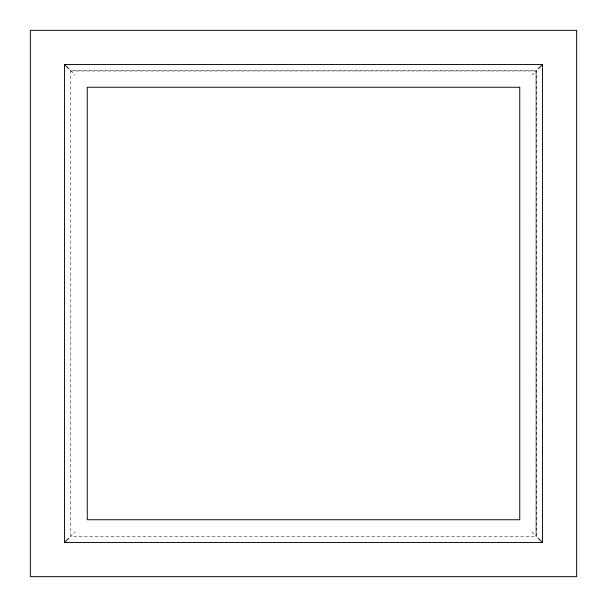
<?xml version="1.0" encoding="UTF-8"?>
<svg xmlns="http://www.w3.org/2000/svg" width="607" height="607" viewBox="0 0 607 607"><rect width="100%" height="100%" fill="white"/><g stroke="black" fill="none" stroke-linecap="round" stroke-linejoin="round"><path stroke-width="0.46" stroke-dasharray="3.04 2.28" d="M70.647 536.353L70.647 70.647L536.353 70.647L536.353 536.353L70.647 536.353L75.154 531.846M531.846 75.154L536.353 70.647M70.647 70.989L536.057 70.989L536.057 536.353M70.647 70.647L75.154 75.154M531.846 531.846L536.353 536.353M536.011 70.989L536.011 536.353"/><path stroke-width="0.91" d="M64.494 542.506L542.506 542.506L542.506 64.494L64.494 64.494L64.494 542.506L68.766 538.234M538.234 68.766L542.506 64.494M64.494 64.494L68.766 68.766M538.234 538.234L542.506 542.506M576.65 30.35L30.35 30.35L30.35 576.65L576.65 576.65L576.65 30.35M519.744 87.256L87.256 87.256L87.256 519.744L519.744 519.744L519.744 87.256"/></g></svg>
